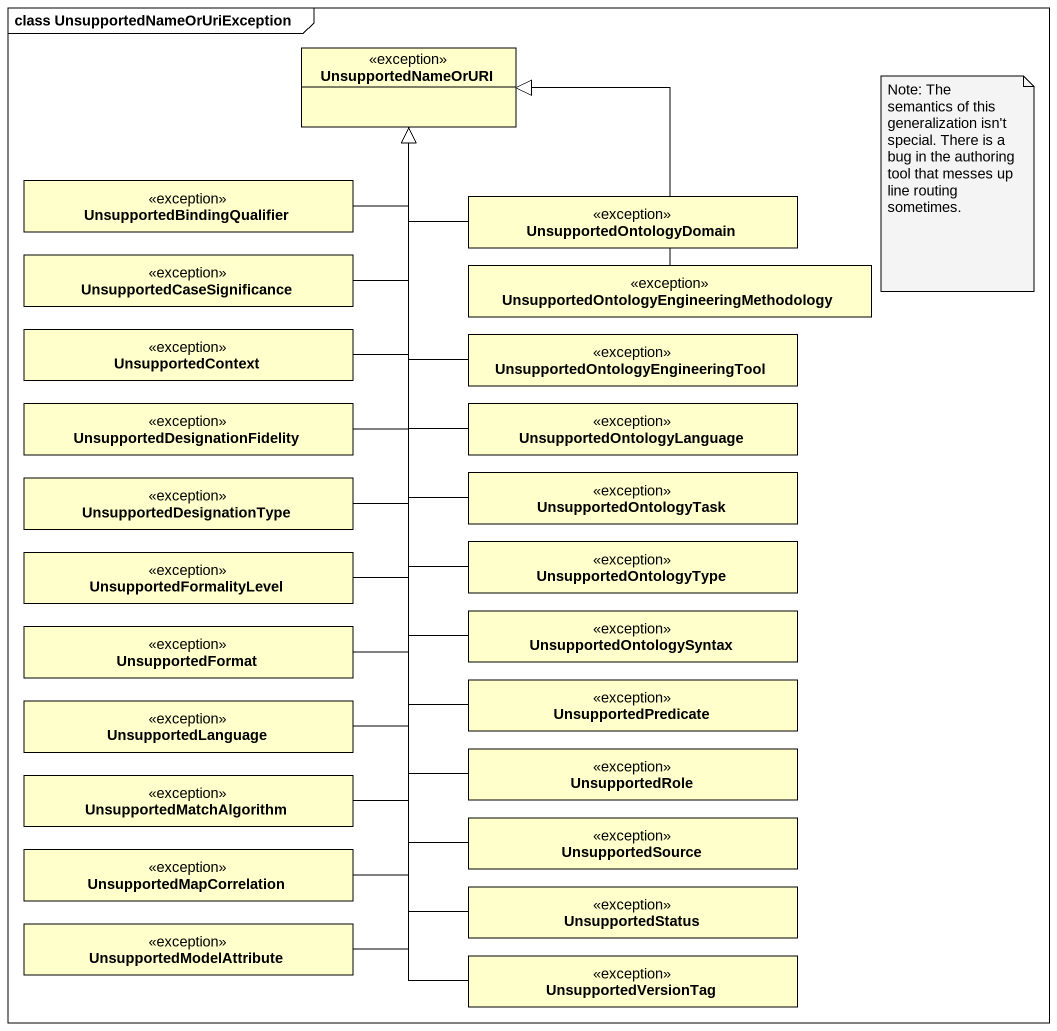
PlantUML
@startuml
mainframe class UnsupportedNameOrUriException
hide circle
hide empty members
class UnsupportedNameOrURI <<exception>>
class UnsupportedBindingQualifier <<exception>>
class UnsupportedOntologyDomain <<exception>>
class UnsupportedCaseSignificance <<exception>>
class "UnsupportedOntologyEngineeringMethodology" as UnsupportedOntologyEngineeri <<exception>>
class UnsupportedContext <<exception>>
class "UnsupportedOntologyEngineeringTool" as UnsupportedOntologyEngineeri_2 <<exception>>
class "UnsupportedDesignationFidelity" as UnsupportedDesignationFideli <<exception>>
class UnsupportedOntologyLanguage <<exception>>
class UnsupportedDesignationType <<exception>>
class UnsupportedOntologyTask <<exception>>
class UnsupportedOntologyType <<exception>>
class UnsupportedFormalityLevel <<exception>>
class UnsupportedFormat <<exception>>
class UnsupportedOntologySyntax <<exception>>
class UnsupportedLanguage <<exception>>
class UnsupportedPredicate <<exception>>
class UnsupportedMatchAlgorithm <<exception>>
class UnsupportedRole <<exception>>
class UnsupportedSource <<exception>>
class UnsupportedMapCorrelation <<exception>>
class UnsupportedStatus <<exception>>
class UnsupportedModelAttribute <<exception>>
class UnsupportedVersionTag <<exception>>
UnsupportedBindingQualifier -right-|> UnsupportedNameOrURI
UnsupportedOntologyDomain -up-|> UnsupportedNameOrURI
UnsupportedCaseSignificance -up-|> UnsupportedNameOrURI
UnsupportedOntologyEngineeri -up-|> UnsupportedNameOrURI
UnsupportedContext -up-|> UnsupportedNameOrURI
UnsupportedOntologyEngineeri_2 -up-|> UnsupportedNameOrURI
UnsupportedDesignationFideli -up-|> UnsupportedNameOrURI
UnsupportedOntologyLanguage -up-|> UnsupportedNameOrURI
UnsupportedDesignationType -up-|> UnsupportedNameOrURI
UnsupportedOntologyTask -up-|> UnsupportedNameOrURI
UnsupportedOntologyType -up-|> UnsupportedNameOrURI
UnsupportedFormalityLevel -up-|> UnsupportedNameOrURI
UnsupportedFormat -up-|> UnsupportedNameOrURI
UnsupportedOntologySyntax -up-|> UnsupportedNameOrURI
UnsupportedLanguage -up-|> UnsupportedNameOrURI
UnsupportedPredicate -up-|> UnsupportedNameOrURI
UnsupportedMatchAlgorithm -up-|> UnsupportedNameOrURI
UnsupportedRole -up-|> UnsupportedNameOrURI
UnsupportedSource -up-|> UnsupportedNameOrURI
UnsupportedMapCorrelation -up-|> UnsupportedNameOrURI
UnsupportedStatus -up-|> UnsupportedNameOrURI
UnsupportedModelAttribute -up-|> UnsupportedNameOrURI
UnsupportedVersionTag -up-|> UnsupportedNameOrURI
note as N1
  Note: The semantics of this generalization isn't special. There is a bug in the authoring tool that messes up line routing sometimes.
end note
@enduml
